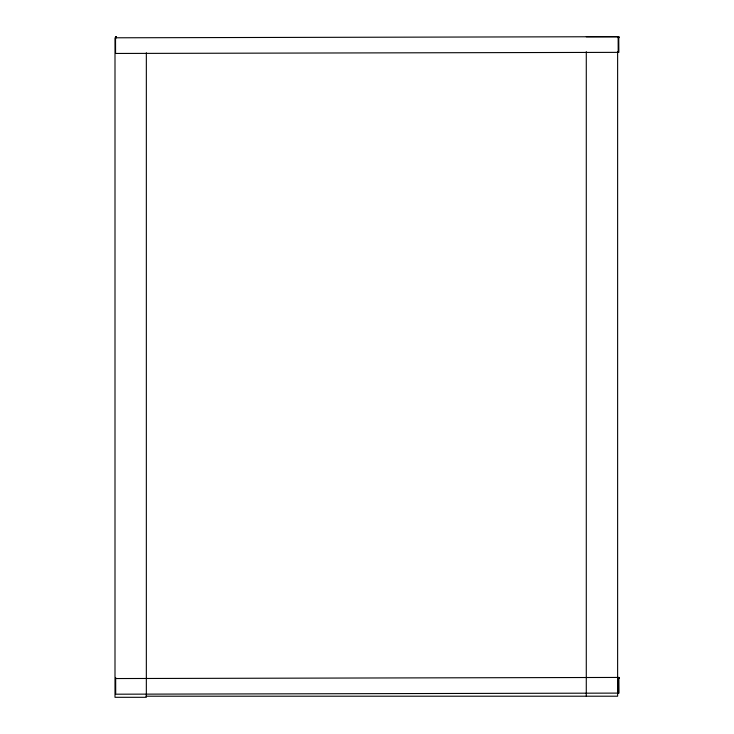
<?xml version="1.0" encoding="UTF-8"?>
<svg xmlns="http://www.w3.org/2000/svg" width="734" height="734" viewBox="0 0 734 734"><rect width="100%" height="100%" fill="white"/><g stroke="black" fill="none" stroke-linecap="round" stroke-linejoin="round"><path stroke-width="1.1" d="M618.744 37.792L618.744 36.7L618.854 52.362L115.568 53.454L115.532 37.792L618.826 36.7L618.826 37.792M618.881 678.546L618.881 677.445L619.001 693.107L115.706 694.199L115.669 678.546L618.964 677.445L618.964 678.546M586.283 36.755L617.624 36.755M145.919 696.208L617.624 696.208L617.624 51.591M618.184 52.362L618.156 36.7L618.156 37.792M618.331 693.107L618.294 677.445L618.294 678.546M586.283 51.664L586.283 696.208M146.341 52.756L146.341 697.3L114.999 697.3L114.999 37.847M116.201 36.7L116.201 37.792M116.119 36.7L116.119 37.792M115.669 677.445L115.669 678.546M115.532 36.7L115.532 37.792"/></g></svg>
